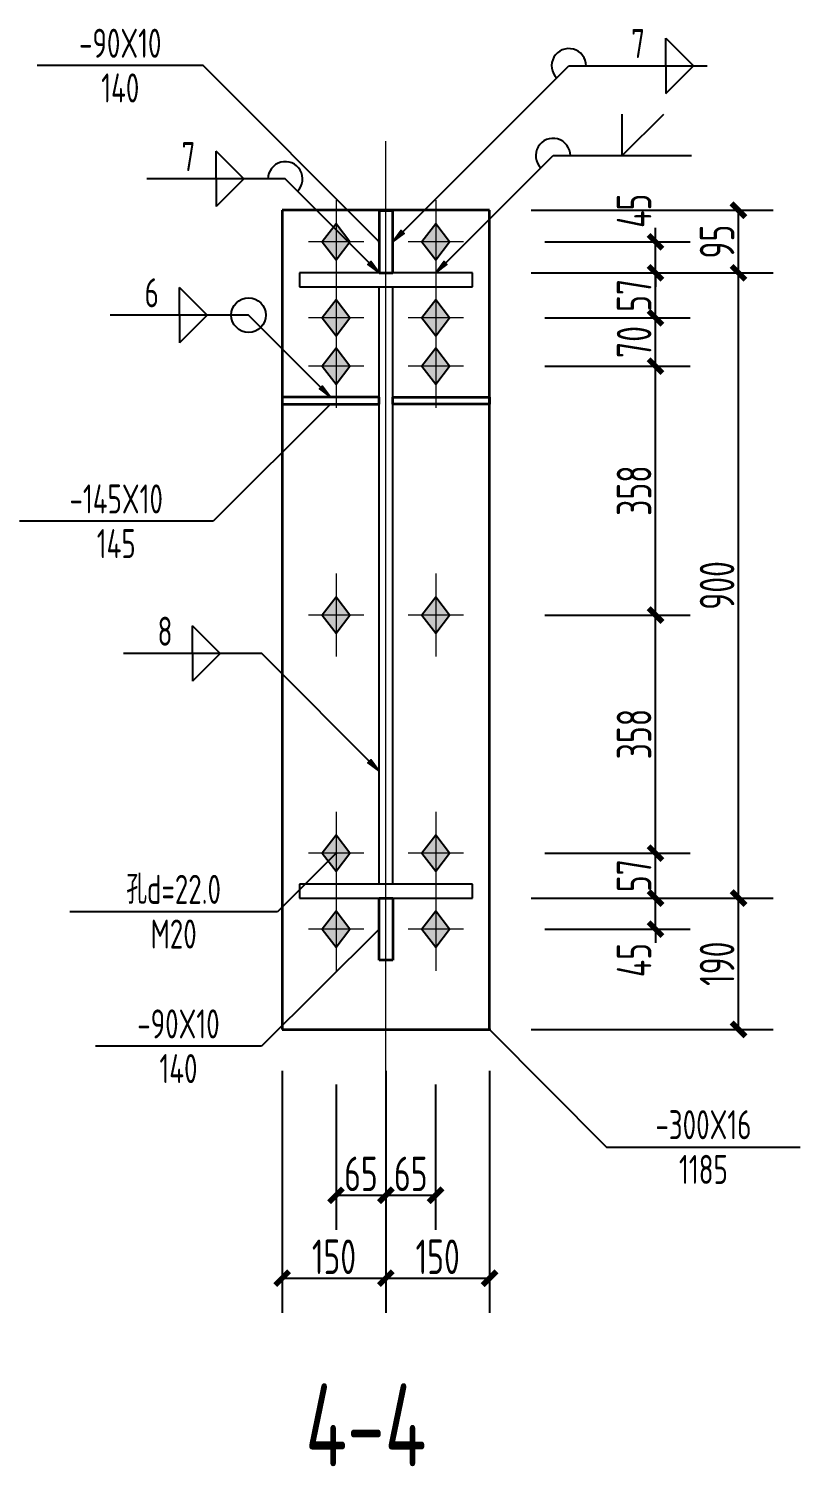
# Model space of a CAD drawing. Extents: x 69728788 to 150676229, y 15322671 to 43663798.
# Drawn here: x 75286178 to 75291757, y 19710260 to 19720658 of the extents above; entities that cross this region are included whole.
import ezdxf
from ezdxf.enums import TextEntityAlignment as Align

# ---------------------------------------------------------------- set-up
doc = ezdxf.new("R2010")
doc.units = 0
doc.header["$LTSCALE"] = 1000
doc.header["$MEASUREMENT"] = 0
doc.linetypes.add('线型6', pattern=[8.75, 5, -1.25, 1.25, -1.25])
doc.layers.get('0').update_dxf_attribs({"linetype": 'CONTINUOUS'})
doc.layers.get('DEFPOINTS').update_dxf_attribs({"linetype": 'CONTINUOUS'})
for name, color, linetype in [('10', 7, 'CONTINUOUS'), ('尺寸标注', 253, 'CONTINUOUS'), ('焊缝标注', 253, 'CONTINUOUS'), ('螺栓孔标注', 253, 'CONTINUOUS'), ('钢板标注', 253, 'CONTINUOUS')]:
    doc.layers.add(name, color=color, linetype=linetype)
doc.layers.add('20', color=2, linetype='CONTINUOUS', lineweight=35)
doc.styles.add('PkpmHz', font='Pkpmeng', dxfattribs={"width": 0.7, "bigfont": 'hztxt'})
doc.styles.add('TSSD_Rein', font='atssdeng.shx', dxfattribs={"width": 0.7, "bigfont": 'atssdchn.shx'})
doc.dimstyles.new('Pkpm_1.00', dxfattribs={"dimtxt": 250, "dimasz": 100, "dimexe": 250, "dimexo": 0.0625, "dimgap": 30, "dimtad": 1, "dimdec": 0, "dimrnd": 5, "dimzin": 0, "dimdsep": 46, "dimtxsty": 'PkpmHz', "dimblk1": 'ARCHTICK', "dimblk2": 'ARCHTICK', "dimsah": 1, "dimcen": 0.09, "dimadec": 0, "dimazin": 0, "dimtfac": 1, "dimtdec": 0, "dimtmove": 2, "dimatfit": 1, "dimfxl": 1, "dimtolj": 1, "dimtzin": 0, "dimarcsym": 0})

# ---------------------------------------------------------------- blocks, each defined once
blk = doc.blocks.new('_ArchTick')
at = {"color": 0, "linetype": 'ByBlock', "const_width": 0.4}
blk.add_lwpolyline([(-0.5, -0.5), (0.5, 0.5)], dxfattribs=at)
blk = doc.blocks.new('*D1375')
at = {"layer": 'DEFPOINTS', "color": 0, "linetype": 'Continuous'}
for p in [(75289510, 19719117), (75290710, 19719117), (75289510, 19718892)]:
    blk.add_point(p, dxfattribs=at)
at = {"layer": '尺寸标注', "color": 0, "linetype": 'Continuous', "lineweight": -2}
for p, q in [((75290710, 19719117), (75290710, 19719217)), ((75289910, 19719117), (75290960, 19719117)), ((75290710, 19718892), (75290710, 19719117)), ((75289910, 19718892), (75290960, 19718892)), ((75290710, 19718892), (75290710, 19718792))]:
    blk.add_line(p, q, dxfattribs=at)
at = {"layer": '尺寸标注', "color": 0, "linetype": 'Continuous', "lineweight": -2, "xscale": 100, "yscale": 100, "zscale": 100}
for p, rotation in [((75290710, 19719117), 270), ((75290710, 19718892), 90)]:
    blk.add_blockref('_ArchTick', p, dxfattribs=dict(at, rotation=rotation))
at = {"layer": '尺寸标注', "color": 0, "linetype": 'Continuous', "insert": (75290555, 19719341), "char_height": 250, "attachment_point": 5, "rotation": 90, "style": 'PkpmHz'}
blk.add_mtext('\\A1;45', dxfattribs=at)
blk = doc.blocks.new('*D1376')
at = {"layer": 'DEFPOINTS', "color": 0, "linetype": 'Continuous'}
for p in [(75289510, 19718892), (75290710, 19718892), (75289510, 19718567)]:
    blk.add_point(p, dxfattribs=at)
at = {"layer": '尺寸标注', "color": 0, "linetype": 'Continuous', "lineweight": -2}
for p, q in [((75289910, 19718892), (75290960, 19718892)), ((75290710, 19718567), (75290710, 19718892)), ((75289910, 19718567), (75290960, 19718567))]:
    blk.add_line(p, q, dxfattribs=at)
at = {"layer": '尺寸标注', "color": 0, "linetype": 'Continuous', "lineweight": -2, "xscale": 100, "yscale": 100, "zscale": 100}
for p, rotation in [((75290710, 19718892), 90), ((75290710, 19718567), 270)]:
    blk.add_blockref('_ArchTick', p, dxfattribs=dict(at, rotation=rotation))
at = {"layer": '尺寸标注', "color": 0, "linetype": 'Continuous', "insert": (75290555, 19718729), "char_height": 250, "attachment_point": 5, "rotation": 90, "style": 'PkpmHz'}
blk.add_mtext('\\A1;57', dxfattribs=at)
blk = doc.blocks.new('*D1377')
at = {"layer": 'DEFPOINTS', "color": 0, "linetype": 'Continuous'}
for p in [(75289510, 19718567), (75290710, 19718567), (75289510, 19718217)]:
    blk.add_point(p, dxfattribs=at)
at = {"layer": '尺寸标注', "color": 0, "linetype": 'Continuous', "lineweight": -2}
for p, q in [((75289910, 19718567), (75290960, 19718567)), ((75290710, 19718217), (75290710, 19718567)), ((75289910, 19718217), (75290960, 19718217))]:
    blk.add_line(p, q, dxfattribs=at)
at = {"layer": '尺寸标注', "color": 0, "linetype": 'Continuous', "lineweight": -2, "xscale": 100, "yscale": 100, "zscale": 100}
for p, rotation in [((75290710, 19718567), 90), ((75290710, 19718217), 270)]:
    blk.add_blockref('_ArchTick', p, dxfattribs=dict(at, rotation=rotation))
at = {"layer": '尺寸标注', "color": 0, "linetype": 'Continuous', "insert": (75290555, 19718392), "char_height": 250, "attachment_point": 5, "rotation": 90, "style": 'PkpmHz'}
blk.add_mtext('\\A1;70', dxfattribs=at)
blk = doc.blocks.new('*D1378')
at = {"layer": 'DEFPOINTS', "color": 0, "linetype": 'Continuous'}
for p in [(75289510, 19714370), (75290710, 19714370), (75289510, 19714145)]:
    blk.add_point(p, dxfattribs=at)
at = {"layer": '尺寸标注', "color": 0, "linetype": 'Continuous', "lineweight": -2}
for p, q in [((75290710, 19714370), (75290710, 19714470)), ((75289910, 19714370), (75290960, 19714370)), ((75290710, 19714145), (75290710, 19714370)), ((75289910, 19714145), (75290960, 19714145)), ((75290710, 19714145), (75290710, 19714045))]:
    blk.add_line(p, q, dxfattribs=at)
at = {"layer": '尺寸标注', "color": 0, "linetype": 'Continuous', "lineweight": -2, "xscale": 100, "yscale": 100, "zscale": 100}
for p, rotation in [((75290710, 19714370), 270), ((75290710, 19714145), 90)]:
    blk.add_blockref('_ArchTick', p, dxfattribs=dict(at, rotation=rotation))
at = {"layer": '尺寸标注', "color": 0, "linetype": 'Continuous', "insert": (75290555, 19713921), "char_height": 250, "attachment_point": 5, "rotation": 90, "style": 'PkpmHz'}
blk.add_mtext('\\A1;45', dxfattribs=at)
blk = doc.blocks.new('*D1379')
at = {"layer": 'DEFPOINTS', "color": 0, "linetype": 'Continuous'}
for p in [(75289510, 19714695), (75290710, 19714695), (75289510, 19714370)]:
    blk.add_point(p, dxfattribs=at)
at = {"layer": '尺寸标注', "color": 0, "linetype": 'Continuous', "lineweight": -2}
for p, q in [((75289910, 19714695), (75290960, 19714695)), ((75290710, 19714370), (75290710, 19714695)), ((75289910, 19714370), (75290960, 19714370))]:
    blk.add_line(p, q, dxfattribs=at)
at = {"layer": '尺寸标注', "color": 0, "linetype": 'Continuous', "lineweight": -2, "xscale": 100, "yscale": 100, "zscale": 100}
for p, rotation in [((75290710, 19714695), 90), ((75290710, 19714370), 270)]:
    blk.add_blockref('_ArchTick', p, dxfattribs=dict(at, rotation=rotation))
at = {"layer": '尺寸标注', "color": 0, "linetype": 'Continuous', "insert": (75290555, 19714532), "char_height": 250, "attachment_point": 5, "rotation": 90, "style": 'PkpmHz'}
blk.add_mtext('\\A1;57', dxfattribs=at)
blk = doc.blocks.new('*D1380')
at = {"layer": 'DEFPOINTS', "color": 0, "linetype": 'Continuous'}
for p in [(75289510, 19718217), (75290710, 19718217), (75289510, 19716417)]:
    blk.add_point(p, dxfattribs=at)
at = {"layer": '尺寸标注', "color": 0, "linetype": 'Continuous', "lineweight": -2}
for p, q in [((75289910, 19718217), (75290960, 19718217)), ((75290710, 19716417), (75290710, 19718217)), ((75289910, 19716417), (75290960, 19716417))]:
    blk.add_line(p, q, dxfattribs=at)
at = {"layer": '尺寸标注', "color": 0, "linetype": 'Continuous', "lineweight": -2, "xscale": 100, "yscale": 100, "zscale": 100}
for p, rotation in [((75290710, 19718217), 90), ((75290710, 19716417), 270)]:
    blk.add_blockref('_ArchTick', p, dxfattribs=dict(at, rotation=rotation))
at = {"layer": '尺寸标注', "color": 0, "linetype": 'Continuous', "insert": (75290555, 19717317), "char_height": 250, "attachment_point": 5, "rotation": 90, "style": 'PkpmHz'}
blk.add_mtext('\\A1;358', dxfattribs=at)
blk = doc.blocks.new('*D1381')
at = {"layer": 'DEFPOINTS', "color": 0, "linetype": 'Continuous'}
for p in [(75289510, 19716417), (75290710, 19716417), (75289510, 19714695)]:
    blk.add_point(p, dxfattribs=at)
at = {"layer": '尺寸标注', "color": 0, "linetype": 'Continuous', "lineweight": -2}
for p, q in [((75289910, 19716417), (75290960, 19716417)), ((75290710, 19714695), (75290710, 19716417)), ((75289910, 19714695), (75290960, 19714695))]:
    blk.add_line(p, q, dxfattribs=at)
at = {"layer": '尺寸标注', "color": 0, "linetype": 'Continuous', "lineweight": -2, "xscale": 100, "yscale": 100, "zscale": 100}
for p, rotation in [((75290710, 19716417), 90), ((75290710, 19714695), 270)]:
    blk.add_blockref('_ArchTick', p, dxfattribs=dict(at, rotation=rotation))
at = {"layer": '尺寸标注', "color": 0, "linetype": 'Continuous', "insert": (75290555, 19715556), "char_height": 250, "attachment_point": 5, "rotation": 90, "style": 'PkpmHz'}
blk.add_mtext('\\A1;358', dxfattribs=at)
blk = doc.blocks.new('*D1382')
at = {"layer": 'DEFPOINTS', "color": 0, "linetype": 'Continuous'}
for p in [(75288400, 19713420), (75288760, 19713420), (75288760, 19712220)]:
    blk.add_point(p, dxfattribs=at)
at = {"layer": '尺寸标注', "color": 0, "linetype": 'Continuous', "lineweight": -2}
for p, q in [((75288400, 19713020), (75288400, 19711970)), ((75288760, 19713020), (75288760, 19711970)), ((75288400, 19712220), (75288760, 19712220))]:
    blk.add_line(p, q, dxfattribs=at)
at = {"layer": '尺寸标注', "color": 0, "linetype": 'Continuous', "lineweight": -2, "xscale": 100, "yscale": 100, "zscale": 100, "rotation": 180}
blk.add_blockref('_ArchTick', (75288400, 19712220), dxfattribs=at)
at = {"layer": '尺寸标注', "color": 0, "linetype": 'Continuous', "lineweight": -2, "xscale": 100, "yscale": 100, "zscale": 100}
blk.add_blockref('_ArchTick', (75288760, 19712220), dxfattribs=at)
at = {"layer": '尺寸标注', "color": 0, "linetype": 'Continuous', "insert": (75288580, 19712375), "char_height": 250, "attachment_point": 5, "style": 'PkpmHz'}
blk.add_mtext('\\A1;65', dxfattribs=at)
blk = doc.blocks.new('*D1383')
at = {"layer": 'DEFPOINTS', "color": 0, "linetype": 'Continuous'}
for p in [(75288760, 19713420), (75289120, 19713420), (75289120, 19712220)]:
    blk.add_point(p, dxfattribs=at)
at = {"layer": '尺寸标注', "color": 0, "linetype": 'Continuous', "lineweight": -2}
for p, q in [((75288760, 19713020), (75288760, 19711970)), ((75289120, 19713020), (75289120, 19711970)), ((75288760, 19712220), (75289120, 19712220))]:
    blk.add_line(p, q, dxfattribs=at)
at = {"layer": '尺寸标注', "color": 0, "linetype": 'Continuous', "lineweight": -2, "xscale": 100, "yscale": 100, "zscale": 100, "rotation": 180}
blk.add_blockref('_ArchTick', (75288760, 19712220), dxfattribs=at)
at = {"layer": '尺寸标注', "color": 0, "linetype": 'Continuous', "lineweight": -2, "xscale": 100, "yscale": 100, "zscale": 100}
blk.add_blockref('_ArchTick', (75289120, 19712220), dxfattribs=at)
at = {"layer": '尺寸标注', "color": 0, "linetype": 'Continuous', "insert": (75288940, 19712375), "char_height": 250, "attachment_point": 5, "style": 'PkpmHz'}
blk.add_mtext('\\A1;65', dxfattribs=at)
blk = doc.blocks.new('*D1384')
at = {"layer": 'DEFPOINTS', "color": 0, "linetype": 'Continuous'}
for p in [(75288010, 19713420), (75288760, 19713420), (75288760, 19711620)]:
    blk.add_point(p, dxfattribs=at)
at = {"layer": '尺寸标注', "color": 0, "linetype": 'Continuous', "lineweight": -2}
for p, q in [((75288010, 19713120), (75288010, 19711370)), ((75288760, 19713120), (75288760, 19711370)), ((75288010, 19711620), (75288760, 19711620))]:
    blk.add_line(p, q, dxfattribs=at)
at = {"layer": '尺寸标注', "color": 0, "linetype": 'Continuous', "lineweight": -2, "xscale": 100, "yscale": 100, "zscale": 100, "rotation": 180}
blk.add_blockref('_ArchTick', (75288010, 19711620), dxfattribs=at)
at = {"layer": '尺寸标注', "color": 0, "linetype": 'Continuous', "lineweight": -2, "xscale": 100, "yscale": 100, "zscale": 100}
blk.add_blockref('_ArchTick', (75288760, 19711620), dxfattribs=at)
at = {"layer": '尺寸标注', "color": 0, "linetype": 'Continuous', "insert": (75288385, 19711775), "char_height": 250, "attachment_point": 5, "style": 'PkpmHz'}
blk.add_mtext('\\A1;150', dxfattribs=at)
blk = doc.blocks.new('*D1385')
at = {"layer": 'DEFPOINTS', "color": 0, "linetype": 'Continuous'}
for p in [(75288760, 19713420), (75289510, 19713420), (75289510, 19711620)]:
    blk.add_point(p, dxfattribs=at)
at = {"layer": '尺寸标注', "color": 0, "linetype": 'Continuous', "lineweight": -2}
for p, q in [((75288760, 19713120), (75288760, 19711370)), ((75289510, 19713120), (75289510, 19711370)), ((75288760, 19711620), (75289510, 19711620))]:
    blk.add_line(p, q, dxfattribs=at)
at = {"layer": '尺寸标注', "color": 0, "linetype": 'Continuous', "lineweight": -2, "xscale": 100, "yscale": 100, "zscale": 100, "rotation": 180}
blk.add_blockref('_ArchTick', (75288760, 19711620), dxfattribs=at)
at = {"layer": '尺寸标注', "color": 0, "linetype": 'Continuous', "lineweight": -2, "xscale": 100, "yscale": 100, "zscale": 100}
blk.add_blockref('_ArchTick', (75289510, 19711620), dxfattribs=at)
at = {"layer": '尺寸标注', "color": 0, "linetype": 'Continuous', "insert": (75289135, 19711775), "char_height": 250, "attachment_point": 5, "style": 'PkpmHz'}
blk.add_mtext('\\A1;150', dxfattribs=at)
blk = doc.blocks.new('*D1386')
at = {"layer": 'DEFPOINTS', "color": 0, "linetype": 'Continuous'}
for p in [(75289510, 19714370), (75291310, 19714370), (75289510, 19713420)]:
    blk.add_point(p, dxfattribs=at)
at = {"layer": '尺寸标注', "color": 0, "linetype": 'Continuous', "lineweight": -2}
for p, q in [((75289810, 19714370), (75291560, 19714370)), ((75291310, 19713420), (75291310, 19714370)), ((75289810, 19713420), (75291560, 19713420))]:
    blk.add_line(p, q, dxfattribs=at)
at = {"layer": '尺寸标注', "color": 0, "linetype": 'Continuous', "lineweight": -2, "xscale": 100, "yscale": 100, "zscale": 100}
for p, rotation in [((75291310, 19714370), 90), ((75291310, 19713420), 270)]:
    blk.add_blockref('_ArchTick', p, dxfattribs=dict(at, rotation=rotation))
at = {"layer": '尺寸标注', "color": 0, "linetype": 'Continuous', "insert": (75291155, 19713895), "char_height": 250, "attachment_point": 5, "rotation": 90, "style": 'PkpmHz'}
blk.add_mtext('\\A1;190', dxfattribs=at)
blk = doc.blocks.new('*D1387')
at = {"layer": 'DEFPOINTS', "color": 0, "linetype": 'Continuous'}
for p in [(75289510, 19718892), (75291310, 19718892), (75289510, 19714370)]:
    blk.add_point(p, dxfattribs=at)
at = {"layer": '尺寸标注', "color": 0, "linetype": 'Continuous', "lineweight": -2}
for p, q in [((75289810, 19718892), (75291560, 19718892)), ((75291310, 19714370), (75291310, 19718892)), ((75289810, 19714370), (75291560, 19714370))]:
    blk.add_line(p, q, dxfattribs=at)
at = {"layer": '尺寸标注', "color": 0, "linetype": 'Continuous', "lineweight": -2, "xscale": 100, "yscale": 100, "zscale": 100}
for p, rotation in [((75291310, 19718892), 90), ((75291310, 19714370), 270)]:
    blk.add_blockref('_ArchTick', p, dxfattribs=dict(at, rotation=rotation))
at = {"layer": '尺寸标注', "color": 0, "linetype": 'Continuous', "insert": (75291155, 19716631), "char_height": 250, "attachment_point": 5, "rotation": 90, "style": 'PkpmHz'}
blk.add_mtext('\\A1;900', dxfattribs=at)
blk = doc.blocks.new('*D1388')
at = {"layer": 'DEFPOINTS', "color": 0, "linetype": 'Continuous'}
for p in [(75289510, 19719345), (75291310, 19719345), (75289510, 19718892)]:
    blk.add_point(p, dxfattribs=at)
at = {"layer": '尺寸标注', "color": 0, "linetype": 'Continuous', "lineweight": -2}
for p, q in [((75289810, 19719345), (75291560, 19719345)), ((75291310, 19718892), (75291310, 19719345)), ((75289810, 19718892), (75291560, 19718892))]:
    blk.add_line(p, q, dxfattribs=at)
at = {"layer": '尺寸标注', "color": 0, "linetype": 'Continuous', "lineweight": -2, "xscale": 100, "yscale": 100, "zscale": 100}
for p, rotation in [((75291310, 19719345), 90), ((75291310, 19718892), 270)]:
    blk.add_blockref('_ArchTick', p, dxfattribs=dict(at, rotation=rotation))
at = {"layer": '尺寸标注', "color": 0, "linetype": 'Continuous', "insert": (75291155, 19719118), "char_height": 250, "attachment_point": 5, "rotation": 90, "style": 'PkpmHz'}
blk.add_mtext('\\A1;95', dxfattribs=at)

msp = doc.modelspace()

# ---------------------------------------------------------------- hatches: boundary and pattern name
at = {"layer": '10'}
for points in [[(75288400.5, 19719246.9), (75288300.5, 19719116.9), (75288400.5, 19718986.9), (75288500.5, 19719116.9)], [(75289120.5, 19719246.9), (75289020.5, 19719116.9), (75289120.5, 19718986.9), (75289220.5, 19719116.9)], [(75288400.5, 19718696.9), (75288300.5, 19718566.9), (75288400.5, 19718436.9), (75288500.5, 19718566.9)], [(75289120.5, 19718696.9), (75289020.5, 19718566.9), (75289120.5, 19718436.9), (75289220.5, 19718566.9)], [(75288400.5, 19718346.9), (75288300.5, 19718216.9), (75288400.5, 19718086.9), (75288500.5, 19718216.9)], [(75289120.5, 19718346.9), (75289020.5, 19718216.9), (75289120.5, 19718086.9), (75289220.5, 19718216.9)], [(75288400.5, 19716546.9), (75288300.5, 19716416.9), (75288400.5, 19716286.9), (75288500.5, 19716416.9)], [(75289120.5, 19716546.9), (75289020.5, 19716416.9), (75289120.5, 19716286.9), (75289220.5, 19716416.9)], [(75288400.5, 19714824.5), (75288300.5, 19714694.5), (75288400.5, 19714564.5), (75288500.5, 19714694.5)], [(75289120.5, 19714824.5), (75289020.5, 19714694.5), (75289120.5, 19714564.5), (75289220.5, 19714694.5)], [(75288400.5, 19714274.5), (75288300.5, 19714144.5), (75288400.5, 19714014.5), (75288500.5, 19714144.5)], [(75289120.5, 19714274.5), (75289020.5, 19714144.5), (75289120.5, 19714014.5), (75289220.5, 19714144.5)]]:
    msp.add_hatch(color=1, dxfattribs=at).paths.add_polyline_path(points)
at = {"layer": '焊缝标注'}
for points in [[(75288810.5, 19719116.9), (75288891.8, 19719177), (75288870.6, 19719198.2)], [(75288710.5, 19718891.9), (75288650.5, 19718973.3), (75288629.2, 19718952.1)], [(75289120.5, 19718891.9), (75289201.8, 19718952), (75289180.6, 19718973.2)], [(75288360.5, 19717991.9), (75288300.5, 19718073.3), (75288279.2, 19718052.1)], [(75288710.5, 19715288.6), (75288650.5, 19715370), (75288629.2, 19715348.8)]]:
    msp.add_hatch(color=256, dxfattribs=at).paths.add_polyline_path(points)

# ---------------------------------------------------------------- linework, layer by layer
at = {"layer": '10', "linetype": '线型6', "lineweight": 18, "ltscale": 100}
msp.add_line((75288760.5, 19712919.5), (75288760.5, 19719844.5), dxfattribs=at)
at = {"layer": '10', "color": 9, "lineweight": 18, "ltscale": 100}
for p, q in [((75288400.5, 19719416.9), (75288400.5, 19718816.9)), ((75289120.5, 19719416.9), (75289120.5, 19718816.9)), ((75288600.5, 19719116.9), (75288200.5, 19719116.9)), ((75289320.5, 19719116.9), (75288920.5, 19719116.9)), ((75288400.5, 19718866.9), (75288400.5, 19718266.9)), ((75289120.5, 19718866.9), (75289120.5, 19718266.9)), ((75288600.5, 19718566.9), (75288200.5, 19718566.9)), ((75289320.5, 19718566.9), (75288920.5, 19718566.9)), ((75288400.5, 19718516.9), (75288400.5, 19717916.9)), ((75289120.5, 19718516.9), (75289120.5, 19717916.9)), ((75288600.5, 19718216.9), (75288200.5, 19718216.9)), ((75289320.5, 19718216.9), (75288920.5, 19718216.9)), ((75288400.5, 19716716.9), (75288400.5, 19716116.9)), ((75289120.5, 19716716.9), (75289120.5, 19716116.9)), ((75288600.5, 19716416.9), (75288200.5, 19716416.9)), ((75289320.5, 19716416.9), (75288920.5, 19716416.9)), ((75288400.5, 19714994.5), (75288400.5, 19714394.5)), ((75289120.5, 19714994.5), (75289120.5, 19714394.5)), ((75288600.5, 19714694.5), (75288200.5, 19714694.5)), ((75289320.5, 19714694.5), (75288920.5, 19714694.5)), ((75288400.5, 19714444.5), (75288400.5, 19713844.5)), ((75289120.5, 19714444.5), (75289120.5, 19713844.5)), ((75288600.5, 19714144.5), (75288200.5, 19714144.5)), ((75289320.5, 19714144.5), (75288920.5, 19714144.5))]:
    msp.add_line(p, q, dxfattribs=at)
at = {"layer": '10', "color": 3, "ltscale": 100}
for p, q in [((75289385.5, 19718891.9), (75288135.5, 19718891.9)), ((75288135.5, 19718891.9), (75288135.5, 19718791.9)), ((75289385.5, 19718791.9), (75289385.5, 19718891.9)), ((75288135.5, 19718791.9), (75289385.5, 19718791.9)), ((75288710.5, 19714469.5), (75288710.5, 19718791.9)), ((75288810.5, 19714469.5), (75288810.5, 19718791.9)), ((75289385.5, 19714469.5), (75288135.5, 19714469.5)), ((75288135.5, 19714469.5), (75288135.5, 19714369.5)), ((75289385.5, 19714369.5), (75289385.5, 19714469.5)), ((75288135.5, 19714369.5), (75289385.5, 19714369.5))]:
    msp.add_line(p, q, dxfattribs=at)
at = {"layer": '10', "color": 1, "linetype": 'Continuous'}
for points in [[(75288400.5, 19719246.9), (75288300.5, 19719116.9), (75288400.5, 19718986.9), (75288500.5, 19719116.9)], [(75289120.5, 19719246.9), (75289020.5, 19719116.9), (75289120.5, 19718986.9), (75289220.5, 19719116.9)], [(75288400.5, 19718696.9), (75288300.5, 19718566.9), (75288400.5, 19718436.9), (75288500.5, 19718566.9)], [(75289120.5, 19718696.9), (75289020.5, 19718566.9), (75289120.5, 19718436.9), (75289220.5, 19718566.9)], [(75288400.5, 19718346.9), (75288300.5, 19718216.9), (75288400.5, 19718086.9), (75288500.5, 19718216.9)], [(75289120.5, 19718346.9), (75289020.5, 19718216.9), (75289120.5, 19718086.9), (75289220.5, 19718216.9)], [(75288400.5, 19716546.9), (75288300.5, 19716416.9), (75288400.5, 19716286.9), (75288500.5, 19716416.9)], [(75289120.5, 19716546.9), (75289020.5, 19716416.9), (75289120.5, 19716286.9), (75289220.5, 19716416.9)], [(75288400.5, 19714824.5), (75288300.5, 19714694.5), (75288400.5, 19714564.5), (75288500.5, 19714694.5)], [(75289120.5, 19714824.5), (75289020.5, 19714694.5), (75289120.5, 19714564.5), (75289220.5, 19714694.5)], [(75288400.5, 19714274.5), (75288300.5, 19714144.5), (75288400.5, 19714014.5), (75288500.5, 19714144.5)], [(75289120.5, 19714274.5), (75289020.5, 19714144.5), (75289120.5, 19714014.5), (75289220.5, 19714144.5)]]:
    msp.add_lwpolyline(points, close=True, dxfattribs=at)
at = {"layer": '20', "ltscale": 100}
for p, q in [((75289510.5, 19719344.5), (75288010.5, 19719344.5)), ((75288010.5, 19719344.5), (75288010.5, 19713419.5)), ((75288810.5, 19719341.9), (75288710.5, 19719341.9)), ((75288710.5, 19719341.9), (75288710.5, 19718891.9)), ((75288810.5, 19718891.9), (75288810.5, 19719341.9)), ((75289510.5, 19713419.5), (75289510.5, 19719344.5)), ((75288710.5, 19718891.9), (75288810.5, 19718891.9)), ((75288710.5, 19717991.9), (75288010.5, 19717991.9)), ((75288010.5, 19717991.9), (75288010.5, 19717941.9)), ((75288010.5, 19717941.9), (75288710.5, 19717941.9)), ((75288710.5, 19717941.9), (75288710.5, 19717991.9)), ((75288810.5, 19717991.9), (75289510.5, 19717991.9)), ((75288810.5, 19717941.9), (75288810.5, 19717991.9)), ((75289510.5, 19717941.9), (75288810.5, 19717941.9)), ((75289510.5, 19717991.9), (75289510.5, 19717941.9)), ((75288710.5, 19714369.5), (75288810.5, 19714369.5)), ((75288710.5, 19713919.5), (75288710.5, 19714369.5)), ((75288810.5, 19714369.5), (75288810.5, 19713919.5)), ((75288810.5, 19713919.5), (75288710.5, 19713919.5)), ((75288010.5, 19713419.5), (75289510.5, 19713419.5))]:
    msp.add_line(p, q, dxfattribs=at)
at = {"layer": '焊缝标注', "ltscale": 100}
for p, q in [((75290783.8, 19720589.2), (75290983.8, 19720389.2)), ((75290783.8, 19720389.2), (75290783.8, 19720589.2)), ((75288810.5, 19719116.9), (75290083.8, 19720389.2)), ((75290083.8, 19720389.2), (75291083.8, 19720389.2)), ((75290783.8, 19720189.2), (75290983.8, 19720389.2)), ((75290783.8, 19720389.2), (75290783.8, 19720189.2)), ((75290469.3, 19719740.1), (75290469.3, 19720040.1)), ((75290469.3, 19719740.1), (75290769.3, 19720040.1)), ((75287732.5, 19719571.6), (75287532.5, 19719771.6)), ((75287532.5, 19719571.6), (75287532.5, 19719771.6)), ((75289120.5, 19718891.9), (75289969.3, 19719740.1)), ((75289969.3, 19719740.1), (75290969.3, 19719740.1)), ((75288032.5, 19719571.6), (75287032.5, 19719571.6)), ((75287732.5, 19719571.6), (75287532.5, 19719371.6)), ((75287532.5, 19719571.6), (75287532.5, 19719371.6)), ((75288710.5, 19718891.9), (75288032.5, 19719571.6)), ((75287467.2, 19718586.6), (75287267.2, 19718786.6)), ((75287267.2, 19718586.6), (75287267.2, 19718786.6)), ((75287767.2, 19718586.6), (75286767.2, 19718586.6)), ((75287467.2, 19718586.6), (75287267.2, 19718386.6)), ((75287267.2, 19718586.6), (75287267.2, 19718386.6)), ((75288360.5, 19717991.9), (75287767.2, 19718586.6)), ((75287562.9, 19716138.1), (75287362.9, 19716338.1)), ((75287362.9, 19716138.1), (75287362.9, 19716338.1)), ((75287862.9, 19716138.1), (75286862.9, 19716138.1)), ((75287562.9, 19716138.1), (75287362.9, 19715938.1)), ((75287362.9, 19716138.1), (75287362.9, 19715938.1)), ((75288710.5, 19715288.6), (75287862.9, 19716138.1))]:
    msp.add_line(p, q, dxfattribs=at)
at = {"layer": '焊缝标注', "linetype": 'Continuous'}
for points in [[(75288810.5, 19719116.9), (75288891.8, 19719177), (75288870.6, 19719198.2)], [(75288710.5, 19718891.9), (75288650.5, 19718973.3), (75288629.2, 19718952.1)], [(75289120.5, 19718891.9), (75289201.8, 19718952), (75289180.6, 19718973.2)], [(75288360.5, 19717991.9), (75288300.5, 19718073.3), (75288279.2, 19718052.1)], [(75288710.5, 19715288.6), (75288650.5, 19715370), (75288629.2, 19715348.8)]]:
    msp.add_lwpolyline(points, close=True, dxfattribs=at)
at = {"layer": '焊缝标注', "ltscale": 100}
msp.add_circle((75287767.2, 19718586.6), 125, dxfattribs=at)
for centre, start, end in [((75290083.8, 19720389.2), 0, 224.97719), ((75289969.3, 19719740.1), 0, 224.97719), ((75288032.5, 19719571.6), 314.93155, 180)]:
    msp.add_arc(centre, 125, start, end, dxfattribs=at)
at = {"layer": '螺栓孔标注', "ltscale": 100}
for p, q in [((75288400.5, 19714694.5), (75287975.4, 19714271.1)), ((75287975.4, 19714271.1), (75286475.4, 19714271.1))]:
    msp.add_line(p, q, dxfattribs=at)
at = {"layer": '螺栓孔标注', "ltscale": 100, "const_width": 10}
msp.add_lwpolyline([(75288405.5, 19714694.5, 1), (75288395.5, 19714694.5, 1)], format="xyb", close=True, dxfattribs=at)
at = {"layer": '钢板标注', "ltscale": 100}
for p, q in [((75287439.2, 19720391.2), (75286239.2, 19720391.2)), ((75288710.5, 19719116.9), (75287439.2, 19720391.2)), ((75288360.5, 19717941.9), (75287510.2, 19717095.1)), ((75287510.2, 19717095.1), (75286110.2, 19717095.1)), ((75288710.5, 19714144.5), (75287860.2, 19713297.7)), ((75289510.5, 19713419.5), (75290356.6, 19712568.6)), ((75287860.2, 19713297.7), (75286660.2, 19713297.7)), ((75290356.6, 19712568.6), (75291756.6, 19712568.6))]:
    msp.add_line(p, q, dxfattribs=at)
at = {"layer": '钢板标注', "ltscale": 100, "const_width": 10}
for points in [[(75288715.5, 19719116.9, 1), (75288705.5, 19719116.9, 1)], [(75288365.5, 19717941.9, 1), (75288355.5, 19717941.9, 1)], [(75288715.5, 19714144.5, 1), (75288705.5, 19714144.5, 1)], [(75289515.5, 19713419.5, 1), (75289505.5, 19713419.5, 1)]]:
    msp.add_lwpolyline(points, format="xyb", close=True, dxfattribs=at)

# ---------------------------------------------------------------- texts
at = {"layer": '10', "style": 'TSSD_Rein', "width": 0.7}
msp.add_text('4-4', height=600, dxfattribs=at).set_placement((75288177.8, 19710258.6))
at = {"layer": '焊缝标注', "style": 'PkpmHz', "width": 0.71}
for s, p in [('7', (75290583.8, 19720445.8)), ('7', (75287332.5, 19719628.2)), ('6', (75287067.2, 19718643.2)), ('8', (75287162.9, 19716194.7))]:
    msp.add_text(s, height=210, dxfattribs=at).set_placement(p, align=Align.CENTER)
at = {"layer": '螺栓孔标注', "style": 'PkpmHz', "width": 0.71}
msp.add_text('孔d=22.0', height=210, dxfattribs=at).set_placement((75287225.4, 19714327.7), align=Align.CENTER)
msp.add_text('M20', height=210, dxfattribs=at).set_placement((75287225.4, 19714214.5), align=Align.TOP_CENTER)
at = {"layer": '钢板标注', "style": 'PkpmHz', "width": 0.71}
for s, p in [('-90X10', (75286839.2, 19720447.9)), ('-145X10', (75286810.2, 19717151.7)), ('-90X10', (75287260.2, 19713354.3)), ('-300X16', (75291056.6, 19712625.3))]:
    msp.add_text(s, height=210, dxfattribs=at).set_placement(p, align=Align.CENTER)
for s, p in [('140', (75286839.2, 19720334.6)), ('145', (75286810.2, 19717038.5)), ('140', (75287260.2, 19713241.1)), ('1185', (75291056.6, 19712512))]:
    msp.add_text(s, height=210, dxfattribs=at).set_placement(p, align=Align.TOP_CENTER)

# ---------------------------------------------------------------- dimensions: what is measured, and where the dimension line sits
at = {"layer": '尺寸标注', "linetype": 'Continuous'}
for base, p1, p2, picture, middle in [((75290710.5, 19719116.9), (75289510.5, 19718891.9), (75289510.5, 19719116.9), '*D1375', (75290555.2, 19719340.6)), ((75290710.5, 19714369.5), (75289510.5, 19714144.5), (75289510.5, 19714369.5), '*D1378', (75290555.2, 19713920.9))]:
    dim = msp.add_linear_dim(base=base, p1=p1, p2=p2, angle=90, text='45', dimstyle='Pkpm_1.00', override={"dimexo": 400, "dimtih": 0, "dimtoh": 0}, dxfattribs=at)
    dim.commit()
    dim.dimension.update_dxf_attribs({"geometry": picture, "text_midpoint": middle, "dimtype": 160})
for base, p1, p2, text, override, picture, middle in [((75291310.5, 19719344.5), (75289510.5, 19718891.9), (75289510.5, 19719344.5), '95', {"dimexo": 300, "dimtih": 0, "dimtoh": 0}, '*D1388', (75291155.5, 19719118.2)), ((75290710.5, 19718891.9), (75289510.5, 19718566.9), (75289510.5, 19718891.9), '57', {"dimexo": 400, "dimtih": 0, "dimtoh": 0}, '*D1376', (75290555.5, 19718729.4)), ((75291310.5, 19718891.9), (75289510.5, 19714369.5), (75289510.5, 19718891.9), '900', {"dimexo": 300, "dimtih": 0, "dimtoh": 0}, '*D1387', (75291155.5, 19716630.7)), ((75290710.5, 19718566.9), (75289510.5, 19718216.9), (75289510.5, 19718566.9), '70', {"dimexo": 400, "dimtih": 0, "dimtoh": 0}, '*D1377', (75290555.5, 19718391.9)), ((75290710.5, 19718216.9), (75289510.5, 19716416.9), (75289510.5, 19718216.9), '358', {"dimexo": 400, "dimtih": 0, "dimtoh": 0}, '*D1380', (75290555.5, 19717316.9)), ((75290710.5, 19716416.9), (75289510.5, 19714694.5), (75289510.5, 19716416.9), '358', {"dimexo": 400, "dimtih": 0, "dimtoh": 0}, '*D1381', (75290555.5, 19715555.7)), ((75290710.5, 19714694.5), (75289510.5, 19714369.5), (75289510.5, 19714694.5), '57', {"dimexo": 400, "dimtih": 0, "dimtoh": 0}, '*D1379', (75290555.5, 19714532)), ((75291310.5, 19714369.5), (75289510.5, 19713419.5), (75289510.5, 19714369.5), '190', {"dimexo": 300, "dimtih": 0, "dimtoh": 0}, '*D1386', (75291155.5, 19713894.5))]:
    dim = msp.add_linear_dim(base=base, p1=p1, p2=p2, angle=90, text=text, dimstyle='Pkpm_1.00', override=override, dxfattribs=at)
    dim.commit()
    dim.dimension.update_dxf_attribs({"geometry": picture, "text_midpoint": middle})
for base, p1, p2, text, override, picture, middle in [((75288760.5, 19711619.5), (75288010.5, 19713419.5), (75288760.5, 19713419.5), '150', {"dimexo": 300, "dimtih": 0, "dimtoh": 0}, '*D1384', (75288385.5, 19711774.5)), ((75288760.5, 19712219.5), (75288400.5, 19713419.5), (75288760.5, 19713419.5), '65', {"dimexo": 400, "dimtih": 0, "dimtoh": 0}, '*D1382', (75288580.5, 19712374.5)), ((75289120.5, 19712219.5), (75288760.5, 19713419.5), (75289120.5, 19713419.5), '65', {"dimexo": 400, "dimtih": 0, "dimtoh": 0}, '*D1383', (75288940.5, 19712374.5)), ((75289510.5, 19711619.5), (75288760.5, 19713419.5), (75289510.5, 19713419.5), '150', {"dimexo": 300, "dimtih": 0, "dimtoh": 0}, '*D1385', (75289135.5, 19711774.5))]:
    dim = msp.add_linear_dim(base=base, p1=p1, p2=p2, text=text, dimstyle='Pkpm_1.00', override=override, dxfattribs=at)
    dim.commit()
    dim.dimension.update_dxf_attribs({"geometry": picture, "text_midpoint": middle})

doc.saveas('drawing.dxf')
